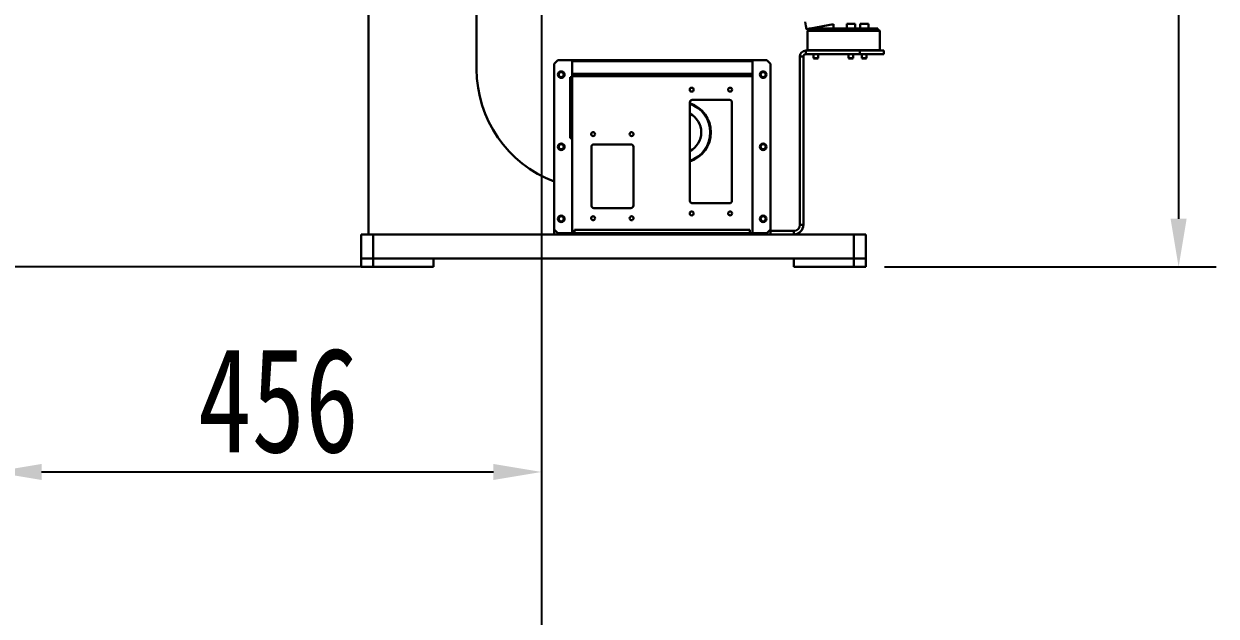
# Model space of a CAD drawing. Header units: millimetres. Extents: x 8 to 22425, y -1213 to 4973.
# Drawn here: x 9824 to 10817, y 2834 to 3327 of the extents above; entities that cross this region are included whole.
import ezdxf

# ---------------------------------------------------------------- set-up
doc = ezdxf.new("R2010")
doc.units = ezdxf.units.MM
doc.header["$PDSIZE"] = -1
doc.styles.get("Standard").update_dxf_attribs({"font": 'hyswlongfangsong.ttf'})
doc.dimstyles.new('ISO-25', dxfattribs={"dimscale": 25, "dimtxt": 3.5, "dimasz": 1.6, "dimexe": 1.25, "dimexo": 0.625, "dimtad": 1, "dimdec": 0, "dimzin": 9, "dimdsep": 46, "dimtxsty": 'Standard', "dimcen": 2.5, "dimadec": 0, "dimazin": 2, "dimtfac": 1, "dimtdec": 0, "dimtofl": 0, "dimtmove": 0, "dimatfit": 3, "dimfxl": 1, "dimarcsym": 0})

# ---------------------------------------------------------------- blocks, each defined once
blk = doc.blocks.new('*D170')
at = {"color": 0, "lineweight": -2, "transparency": 16777216}
for p, q in [((10120.92, 3749.07), (10816.81, 3749.07)), ((10785.56, 3709.07), (10785.56, 3165.07)), ((10540.92, 3125.07), (10816.81, 3125.07))]:
    blk.add_line(p, q, dxfattribs=at)
at = {"color": 0, "transparency": 16777216}
for points in [[(10778.89, 3709.07), (10792.22, 3709.07), (10785.56, 3749.07)], [(10778.89, 3165.07), (10792.22, 3165.07), (10785.56, 3125.07)]]:
    blk.add_solid(points, dxfattribs=at)
at = {"layer": 'Defpoints', "color": 0, "transparency": 16777216}
for p in [(10105.3, 3749.07), (10525.3, 3125.07), (10785.56, 3125.07)]:
    blk.add_point(p, dxfattribs=at)
at = {"color": 0, "transparency": 16777216, "insert": (10726.18, 3457.98), "char_height": 87.5, "attachment_point": 5, "rotation": 90}
blk.add_mtext('624', dxfattribs=at)
blk = doc.blocks.new('*D169')
at = {"color": 0, "lineweight": -2, "transparency": 16777216}
for p, q in [((10255.3, 3537.24), (10255.3, 2923.1)), ((9799.25, 3378.84), (9799.25, 2923.1)), ((9839.25, 2954.35), (10215.3, 2954.35))]:
    blk.add_line(p, q, dxfattribs=at)
at = {"color": 0, "transparency": 16777216}
for points in [[(9839.25, 2961.01), (9839.25, 2947.68), (9799.25, 2954.35)], [(10215.3, 2961.01), (10215.3, 2947.68), (10255.3, 2954.35)]]:
    blk.add_solid(points, dxfattribs=at)
at = {"layer": 'Defpoints', "color": 0, "transparency": 16777216}
for p in [(10255.3, 3552.87), (9799.25, 3394.46), (10255.3, 2954.35)]:
    blk.add_point(p, dxfattribs=at)
at = {"color": 0, "transparency": 16777216, "insert": (10036.27, 3013.72), "char_height": 87.5, "attachment_point": 5}
blk.add_mtext('456', dxfattribs=at)
blk = doc.blocks.new('*D162')
at = {"color": 0, "lineweight": -2, "transparency": 16777216}
for p, q in [((9685.71, 3587.56), (9685.71, 2655.95)), ((10255.3, 3537.24), (10255.3, 2655.95)), ((10215.3, 2687.2), (9725.71, 2687.2))]:
    blk.add_line(p, q, dxfattribs=at)
at = {"color": 0, "transparency": 16777216}
for points in [[(9725.71, 2693.87), (9725.71, 2680.54), (9685.71, 2687.2)], [(10215.3, 2693.87), (10215.3, 2680.54), (10255.3, 2687.2)]]:
    blk.add_solid(points, dxfattribs=at)
at = {"layer": 'Defpoints', "color": 0, "transparency": 16777216}
for p in [(9685.71, 3603.18), (10255.3, 3552.87), (9685.71, 2687.2)]:
    blk.add_point(p, dxfattribs=at)
at = {"color": 0, "transparency": 16777216, "insert": (9970.5, 2746.58), "char_height": 87.5, "attachment_point": 5}
blk.add_mtext('570', dxfattribs=at)
blk = doc.blocks.new('*D163')
at = {"color": 0, "lineweight": -2, "transparency": 16777216}
for p, q in [((10255.3, 3537.24), (10255.3, 2456.12)), ((9609.7, 2856.91), (9609.7, 2456.12)), ((9649.7, 2487.37), (10215.3, 2487.37))]:
    blk.add_line(p, q, dxfattribs=at)
at = {"color": 0, "transparency": 16777216}
for points in [[(9649.7, 2494.04), (9649.7, 2480.7), (9609.7, 2487.37)], [(10215.3, 2494.04), (10215.3, 2480.7), (10255.3, 2487.37)]]:
    blk.add_solid(points, dxfattribs=at)
at = {"layer": 'Defpoints', "color": 0, "transparency": 16777216}
for p in [(10255.3, 3552.87), (9609.7, 2872.54), (10255.3, 2487.37)]:
    blk.add_point(p, dxfattribs=at)
at = {"color": 0, "transparency": 16777216, "insert": (9932.5, 2546.74), "char_height": 87.5, "attachment_point": 5}
blk.add_mtext('646', dxfattribs=at)
blk = doc.blocks.new('*D164')
at = {"color": 0, "lineweight": -2, "transparency": 16777216}
for p, q in [((8741.62, 3571.79), (8741.62, 2271.34)), ((10255.3, 3537.24), (10255.3, 2271.34)), ((10215.3, 2302.59), (8781.62, 2302.59))]:
    blk.add_line(p, q, dxfattribs=at)
at = {"color": 0, "transparency": 16777216}
for points in [[(8781.62, 2309.26), (8781.62, 2295.93), (8741.62, 2302.59)], [(10215.3, 2309.26), (10215.3, 2295.93), (10255.3, 2302.59)]]:
    blk.add_solid(points, dxfattribs=at)
at = {"layer": 'Defpoints', "color": 0, "transparency": 16777216}
for p in [(8741.62, 3587.41), (10255.3, 3552.87), (8741.62, 2302.59)]:
    blk.add_point(p, dxfattribs=at)
at = {"color": 0, "transparency": 16777216, "insert": (9529.11, 2361.97), "char_height": 87.5, "attachment_point": 5}
blk.add_mtext('1514', dxfattribs=at)
blk = doc.blocks.new('*D165')
at = {"color": 0, "lineweight": -2, "transparency": 16777216}
for p, q in [((10149.67, 3125.07), (8518.47, 3125.07)), ((8549.72, 3085.07), (8549.72, 2888.83)), ((9384.22, 2848.83), (8518.47, 2848.83))]:
    blk.add_line(p, q, dxfattribs=at)
at = {"color": 0, "transparency": 16777216}
for points in [[(8543.05, 3085.07), (8556.38, 3085.07), (8549.72, 3125.07)], [(8543.05, 2888.83), (8556.38, 2888.83), (8549.72, 2848.83)]]:
    blk.add_solid(points, dxfattribs=at)
at = {"layer": 'Defpoints', "color": 0, "transparency": 16777216}
for p in [(10165.3, 3125.07), (8549.72, 2848.83), (9399.85, 2848.83)]:
    blk.add_point(p, dxfattribs=at)
at = {"color": 0, "transparency": 16777216, "insert": (8490.34, 2986.95), "char_height": 87.5, "attachment_point": 5, "rotation": 90}
blk.add_mtext('276', dxfattribs=at)
blk = doc.blocks.new('*D166')
at = {"color": 0, "lineweight": -2, "transparency": 16777216}
for p, q in [((9326.47, 4493.01), (8516.99, 4493.01)), ((8548.24, 3165.07), (8548.24, 4453.01)), ((10149.67, 3125.07), (8516.99, 3125.07))]:
    blk.add_line(p, q, dxfattribs=at)
at = {"color": 0, "transparency": 16777216}
for points in [[(8541.57, 4453.01), (8554.91, 4453.01), (8548.24, 4493.01)], [(8541.57, 3165.07), (8554.91, 3165.07), (8548.24, 3125.07)]]:
    blk.add_solid(points, dxfattribs=at)
at = {"layer": 'Defpoints', "color": 0, "transparency": 16777216}
for p in [(8548.24, 4493.01), (9342.1, 4493.01), (10165.3, 3125.07)]:
    blk.add_point(p, dxfattribs=at)
at = {"color": 0, "transparency": 16777216, "insert": (8488.87, 3809.04), "char_height": 87.5, "attachment_point": 5, "rotation": 90}
blk.add_mtext('1368', dxfattribs=at)

msp = doc.modelspace()

# ---------------------------------------------------------------- linework, layer by layer
at = {"color": 161, "lineweight": 30, "true_color": 0x67adff}
for p, q in [((10111.3, 3492.07), (10111.3, 3152.07)), ((10201.3, 3354.57), (10201.3, 3289.57)), ((10479.06, 3323.57), (10498.3, 3326.96)), ((10487.17, 3323.57), (10487.17, 3325)), ((10498.3, 3323.57), (10498.3, 3327.17)), ((10509.31, 3327.37), (10509.31, 3323.57)), ((10516.05, 3327.37), (10509.31, 3327.37)), ((10516.31, 3327.37), (10516.05, 3327.37)), ((10516.31, 3323.57), (10516.31, 3327.37)), ((10520.42, 3327.37), (10520.42, 3323.57)), ((10527.42, 3327.37), (10520.42, 3327.37)), ((10527.42, 3323.57), (10527.42, 3327.37)), ((10475.86, 3323), (10478.3, 3323.43)), ((10477.3, 3322.07), (10476.8, 3321.57)), ((10476.8, 3321.57), (10476.8, 3305.57)), ((10536.8, 3321.57), (10476.8, 3321.57)), ((10477.3, 3322.07), (10536.3, 3322.07)), ((10478.3, 3323.43), (10478.3, 3322.07)), ((10478.39, 3323.57), (10535.3, 3323.57)), ((10480.17, 3323.76), (10480.17, 3323.57)), ((10535.3, 3322.07), (10535.3, 3323.57)), ((10536.8, 3321.57), (10536.3, 3322.07)), ((10536.8, 3305.57), (10536.8, 3321.57)), ((10475.3, 3305.07), (10475.3, 3302.07)), ((10475.3, 3305.07), (10520.3, 3305.07)), ((10476.8, 3305.57), (10477.3, 3305.07)), ((10476.8, 3305.57), (10536.8, 3305.57)), ((10520.3, 3302.07), (10520.3, 3305.07)), ((10520.3, 3305.07), (10540.3, 3305.07)), ((10536.3, 3305.07), (10536.8, 3305.57)), ((10540.3, 3305.07), (10540.3, 3302.07)), ((10268.8, 3297.07), (10265.8, 3294.07)), ((10268.8, 3297.07), (10280.8, 3297.07)), ((10280.8, 3297.07), (10430.8, 3297.07)), ((10280.8, 3297.07), (10280.8, 3296.43)), ((10280.8, 3296.43), (10430.8, 3296.43)), ((10280.8, 3296.43), (10280.8, 3285.89)), ((10430.8, 3297.07), (10430.8, 3296.43)), ((10430.8, 3297.07), (10442.8, 3297.07)), ((10430.8, 3296.43), (10430.8, 3285.89)), ((10445.8, 3294.07), (10442.8, 3297.07)), ((10473.3, 3300.07), (10470.3, 3300.07)), ((10470.3, 3160.07), (10470.3, 3300.07)), ((10473.3, 3160.07), (10473.3, 3300.07)), ((10475.3, 3302.07), (10520.3, 3302.07)), ((10481.67, 3302.07), (10481.67, 3298.92)), ((10481.67, 3298.92), (10482.28, 3298.57)), ((10481.67, 3298.92), (10482.1, 3298.92)), ((10482.1, 3298.92), (10485.67, 3298.92)), ((10482.28, 3298.57), (10482.57, 3298.57)), ((10482.57, 3298.57), (10485.07, 3298.57)), ((10485.07, 3298.57), (10485.67, 3298.92)), ((10485.67, 3298.92), (10485.67, 3302.07)), ((10510.81, 3302.07), (10510.81, 3298.92)), ((10510.81, 3298.92), (10511.41, 3298.57)), ((10510.81, 3298.92), (10514.66, 3298.92)), ((10511.41, 3298.57), (10514.1, 3298.57)), ((10514.1, 3298.57), (10514.2, 3298.57)), ((10514.2, 3298.57), (10514.81, 3298.92)), ((10514.66, 3298.92), (10514.81, 3298.92)), ((10514.81, 3298.92), (10514.81, 3302.07)), ((10540.3, 3302.07), (10520.3, 3302.07)), ((10521.92, 3302.07), (10521.92, 3298.92)), ((10521.92, 3298.92), (10522.52, 3298.57)), ((10521.92, 3298.92), (10525.92, 3298.92)), ((10522.52, 3298.57), (10525.31, 3298.57)), ((10525.31, 3298.57), (10525.92, 3298.92)), ((10525.92, 3298.92), (10525.92, 3302.07)), ((10265.8, 3156.07), (10265.8, 3294.07)), ((10280.8, 3285.89), (10430.8, 3285.89)), ((10280.8, 3285.89), (10280.8, 3283.79)), ((10430.8, 3285.89), (10430.8, 3283.79)), ((10445.8, 3294.07), (10445.8, 3156.07)), ((10280.8, 3283.07), (10279.3, 3283.07)), ((10279.3, 3283.07), (10279.3, 3281.57)), ((10280.8, 3281.57), (10279.3, 3281.57)), ((10279.3, 3281.57), (10279.3, 3233.57)), ((10280.8, 3283.79), (10430.8, 3283.79)), ((10280.8, 3283.79), (10280.8, 3153.07)), ((10430.8, 3283.79), (10430.8, 3153.07)), ((10378.8, 3262.07), (10378.8, 3180.07)), ((10411.8, 3264.07), (10380.8, 3264.07)), ((10413.8, 3180.07), (10413.8, 3262.07)), ((10280.8, 3233.57), (10279.3, 3233.57)), ((10279.3, 3233.57), (10279.3, 3232.07)), ((10280.8, 3232.07), (10279.3, 3232.07)), ((10296.8, 3225.07), (10296.8, 3176.07)), ((10329.8, 3227.07), (10298.8, 3227.07)), ((10331.8, 3176.07), (10331.8, 3225.07)), ((10380.8, 3178.07), (10411.8, 3178.07)), ((10298.8, 3174.07), (10329.8, 3174.07)), ((10265.8, 3152.07), (10265.8, 3156.07)), ((10265.8, 3156.07), (10268.8, 3153.07)), ((10282.8, 3155.8), (10428.8, 3155.8)), ((10282.8, 3153.07), (10282.8, 3155.8)), ((10428.8, 3155.8), (10428.8, 3153.07)), ((10442.8, 3153.07), (10445.8, 3156.07)), ((10445.8, 3156.07), (10445.8, 3152.07)), ((10470.3, 3160.07), (10473.3, 3160.07)), ((10105.3, 3132.07), (10105.3, 3152.07)), ((10105.3, 3152.07), (10115.3, 3152.07)), ((10115.3, 3152.07), (10115.3, 3132.07)), ((10115.3, 3152.07), (10515.3, 3152.07)), ((10280.8, 3153.07), (10268.8, 3153.07)), ((10282.8, 3153.07), (10280.8, 3153.07)), ((10282.8, 3153.07), (10428.8, 3153.07)), ((10428.8, 3153.07), (10430.8, 3153.07)), ((10442.8, 3153.07), (10430.8, 3153.07)), ((10445.8, 3155.07), (10465.3, 3155.07)), ((10465.3, 3152.07), (10465.3, 3155.07)), ((10515.3, 3132.07), (10515.3, 3152.07)), ((10515.3, 3152.07), (10525.3, 3152.07)), ((10525.3, 3152.07), (10525.3, 3132.07)), ((10105.3, 3125.07), (10105.3, 3132.07)), ((10105.3, 3132.07), (10115.3, 3132.07)), ((10115.3, 3132.07), (10115.3, 3125.07)), ((10165.3, 3132.07), (10115.3, 3132.07)), ((10115.3, 3132.07), (10515.3, 3132.07)), ((10165.3, 3125.07), (10165.3, 3132.07)), ((10465.3, 3132.07), (10515.3, 3132.07)), ((10465.3, 3132.07), (10465.3, 3125.07)), ((10515.3, 3125.07), (10515.3, 3132.07)), ((10515.3, 3132.07), (10525.3, 3132.07)), ((10525.3, 3132.07), (10525.3, 3125.07)), ((10115.3, 3125.07), (10105.3, 3125.07)), ((10115.3, 3125.07), (10165.3, 3125.07)), ((10465.3, 3125.07), (10515.3, 3125.07)), ((10525.3, 3125.07), (10515.3, 3125.07))]:
    msp.add_line(p, q, dxfattribs=at)
at = {"color": 161, "lineweight": 30, "true_color": 0x67adff, "flags": 128}
msp.add_lwpolyline([(10474.78, 3329.13), (10475.1, 3327.33), (10475.37, 3325.81), (10475.58, 3324.6), (10475.73, 3323.72), (10475.83, 3323.18), (10475.86, 3323), (10475.86, 3323)], dxfattribs=at)
at = {"color": 161, "lineweight": 30, "true_color": 0x67adff}
for centre, radius in [((10271.8, 3285.07), 2.75), ((10271.8, 3285.07), 2.1), ((10439.8, 3285.07), 2.75), ((10439.8, 3285.07), 2.1), ((10380.3, 3272.57), 1.65), ((10412.3, 3272.57), 1.65), ((10298.3, 3235.57), 1.65), ((10330.3, 3235.57), 1.65), ((10271.8, 3225.07), 2.75), ((10271.8, 3225.07), 2.1), ((10439.8, 3225.07), 2.75), ((10439.8, 3225.07), 2.1), ((10271.8, 3165.07), 2.75), ((10271.8, 3165.07), 2.1), ((10298.3, 3165.57), 1.65), ((10330.3, 3165.57), 1.65), ((10380.3, 3169.57), 1.65), ((10412.3, 3169.57), 1.65), ((10439.8, 3165.07), 2.75), ((10439.8, 3165.07), 2.1)]:
    msp.add_circle(centre, radius, dxfattribs=at)
for centre, radius, start, end in [((10475.3, 3300.07), 5, 90, 180), ((10475.3, 3300.07), 2, 90, 180), ((10301.3, 3289.57), 100, 180, 249.20656), ((10380.8, 3262.07), 2, 90, 180), ((10370.8, 3237.07), 25.5, 0, 71.71611), ((10370.8, 3237.07), 25, 288.66292, 71.33708), ((10411.8, 3262.07), 2, 0, 90), ((10370.8, 3237.07), 17.5, 297.20289, 62.79711), ((10370.8, 3237.07), 25.5, 288.28389, 0), ((10298.8, 3225.07), 2, 90, 180), ((10329.8, 3225.07), 2, 0, 90), ((10298.8, 3176.07), 2, 180, 270), ((10329.8, 3176.07), 2, 270, 0), ((10380.8, 3180.07), 2, 180, 270), ((10411.8, 3180.07), 2, 270, 0), ((10465.3, 3160.07), 5, 270, 0), ((10465.3, 3160.07), 8, 270, 0)]:
    msp.add_arc(centre, radius, start, end, dxfattribs=at)

# ---------------------------------------------------------------- dimensions: what is measured, and where the dimension line sits
for base, p2, picture, middle in [((8548.24, 4493.01), (9342.1, 4493.01), '*D166', (8488.87, 3809.04)), ((8549.72, 2848.83), (9399.85, 2848.83), '*D165', (8490.34, 2986.95))]:
    dim = msp.add_linear_dim(base=base, p1=(10165.3, 3125.07), p2=p2, angle=90, dimstyle='ISO-25')
    dim.commit()
    dim.dimension.update_dxf_attribs({"geometry": picture, "text_midpoint": middle})
dim = msp.add_linear_dim(base=(10785.56, 3125.07), p1=(10105.3, 3749.07), p2=(10525.3, 3125.07), angle=90, dimstyle='ISO-25')
dim.commit()
dim.dimension.update_dxf_attribs({"geometry": '*D170', "text_midpoint": (10785.56, 3457.98), "dimtype": 160})
for base, p1, p2, picture, middle in [((9685.71, 2687.2), (10255.3, 3552.87), (9685.71, 3603.18), '*D162', (9970.5, 2746.58)), ((10255.3, 2487.37), (9609.7, 2872.54), (10255.3, 3552.87), '*D163', (9932.5, 2546.74))]:
    dim = msp.add_linear_dim(base=base, p1=p1, p2=p2, dimstyle='ISO-25')
    dim.commit()
    dim.dimension.update_dxf_attribs({"geometry": picture, "text_midpoint": middle})
for base, p1, p2, picture, middle in [((8741.62, 2302.59), (10255.3, 3552.87), (8741.62, 3587.41), '*D164', (9529.11, 2302.59)), ((10255.3, 2954.35), (9799.25, 3394.46), (10255.3, 3552.87), '*D169', (10036.27, 2954.35))]:
    dim = msp.add_linear_dim(base=base, p1=p1, p2=p2, dimstyle='ISO-25')
    dim.commit()
    dim.dimension.update_dxf_attribs({"geometry": picture, "text_midpoint": middle, "dimtype": 160})

doc.saveas('drawing.dxf')
